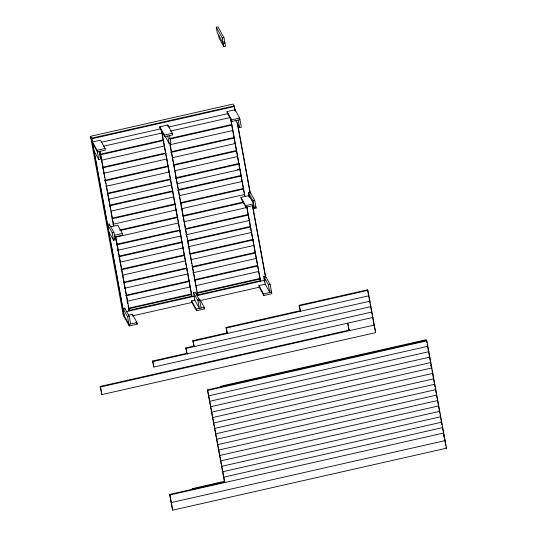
<?xml version="1.0" encoding="UTF-8"?>
<svg xmlns="http://www.w3.org/2000/svg" width="537" height="537" viewBox="0 0 537 537"><rect width="100%" height="100%" fill="white"/><g stroke="black" fill="none" stroke-linecap="round" stroke-linejoin="round"><path stroke-width="0.81" d="M224.184 41.631L224.949 43.014L223.238 43.396L217.263 32.656L216.27 27.239L217.982 26.85L223.956 37.59L225.547 46.263L223.835 46.652L219.224 38.362L218.626 35.106M216.27 27.239L222.251 37.973L223.956 37.59M128.336 315.145L132.33 314.239L136.942 322.529L137.244 324.16L129.256 325.966L123.282 315.226L90.511 136.311L233.085 104.044L234.447 106.494L235.3 111.139M90.511 136.311L91.874 138.754L234.447 106.494M159.764 126.779L167.745 124.973L172.364 133.263L172.659 134.894L164.678 136.7L160.06 128.41L159.764 126.779L164.376 135.069L164.678 136.7M239.958 119.664L231.971 121.469L227.359 113.179L227.057 111.555L235.045 109.749L239.656 118.039L241.348 127.256L239.636 127.638L235.407 120.04M101.016 142.332L160.489 128.88M168.631 127.034L228.111 113.575M103.628 146.192L162.288 132.914M170.189 131.129L230.48 117.482M105.064 148.494L100.453 140.204L92.471 142.01L97.083 150.3L105.064 148.494L105.366 150.118L97.378 151.924L92.767 143.634M164.376 135.069L172.364 133.263M227.057 111.555L231.675 119.845L239.656 118.039M99.815 154.32L163.362 139.942M169.638 138.519L231.554 124.51M100.13 154.884L163.678 140.506M169.954 139.083L231.87 125.074M94.156 151.226L98.768 159.516L100.479 159.127L99.09 151.541M164.973 135.982L169.202 143.58L170.914 143.191L169.524 135.599M101.124 160.308L164.671 145.93M170.128 144.695L232.863 130.498M103.017 167.148L165.745 152.951M171.209 151.716L234.756 137.338M102.513 167.9L166.061 153.515M170.706 152.468L234.253 138.09M103.507 173.317L167.054 158.939M172.511 157.703L235.246 143.507M104.581 180.345L168.135 165.967M173.592 164.731L236.32 150.535M104.896 180.909L168.443 166.53M173.907 165.295L236.636 151.098M105.89 186.332L169.437 171.954M174.901 170.719L237.629 156.522M107.783 193.172L170.518 178.975M175.975 177.74L239.522 163.362M107.279 193.924L170.826 179.539M175.471 178.492L239.019 164.114M237.253 169.517L239.697 168.967M109.092 199.16L171.82 184.963M177.284 183.728L240.012 169.531M109.964 205.1L172.699 190.903M178.156 189.668L241.704 175.29M109.467 205.852L173.015 191.467M177.66 190.42L241.207 176.042M111.273 211.088L174.008 196.891M179.465 195.656L242.2 181.459M112.347 218.109L175.082 203.919M180.539 202.684L243.274 188.487M111.85 218.861L175.398 204.483M180.855 203.248L243.59 189.051M109.273 224.036L107.561 224.419L112.179 232.709L113.569 240.301L115.28 239.911L113.891 232.326L109.273 224.036L109.555 225.553M249.275 197.153L248.43 192.548L250.141 192.159L254.753 200.449L256.142 208.041L254.431 208.423L252.893 205.664M112.844 224.285L176.391 209.907M181.848 208.671L244.583 194.475M110.622 226.836L117.804 225.211L122.416 233.501L122.718 235.125L114.73 236.931M240.992 197.334L248.973 195.528L253.592 203.818L245.604 205.624L240.992 197.334L241.288 198.958L245.899 207.248L253.887 205.443M119.623 230.017L177.465 216.928M182.922 215.693L243.214 202.053M119.939 230.581L177.781 217.492M183.238 216.257L243.53 202.617M112.179 232.709L113.891 232.326M248.43 192.548L253.041 200.838L254.753 200.449M114.435 235.307L122.416 233.501M116.039 237.112L178.774 222.915M184.231 221.68L246.966 207.483M117.12 244.134L179.848 229.943M185.305 228.708L248.04 214.511M116.616 244.885L180.163 230.507M185.621 229.272L248.356 215.075M117.61 250.309L181.157 235.931M185.802 234.877L249.349 220.499M119.301 256.062L182.036 241.872M187.494 240.636L250.229 226.439M118.798 256.814L182.352 242.435M187.809 241.2L250.544 227.003M119.791 262.237L183.345 247.859M188.802 246.624L251.531 232.427M120.872 269.259L184.419 254.88M189.876 253.645L253.424 239.267M122 269.641L184.735 255.444M190.192 254.209L252.927 240.019M122.993 275.065L185.728 260.868M191.185 259.633L253.92 245.436M124.067 282.086L186.802 267.896M192.259 266.661L254.994 252.464M123.57 282.838L187.118 268.46M192.575 267.225L255.31 253.028M124.564 288.262L188.111 273.883M192.756 272.83L256.303 258.451M125.638 295.283L189.185 280.905M194.642 279.67L257.377 265.473M126.766 295.665L189.501 281.469M194.958 280.233L257.693 266.043M126.947 301.27L190.494 286.892M195.951 285.657L258.686 271.46M130.672 323.952L129.283 316.36L124.665 308.07L122.96 308.46L127.571 316.749L129.256 325.966M193.387 292.517L198.005 300.807L199.395 308.399L194.777 300.109L193.387 292.517L195.099 292.135L199.71 300.425L201.107 308.01M263.821 276.582L268.433 284.872L269.822 292.464L265.211 284.174L263.821 276.582L265.533 276.193L270.145 284.482L271.836 293.699L263.848 295.511L259.237 287.221L258.941 285.59L265.325 284.147M128.833 308.11L191.568 293.92M197.025 292.685L260.573 278.3M128.336 308.862L191.884 294.484M196.529 293.43L260.076 279.052M128.135 305.452L129.041 310.399L191.776 296.202L192.085 296.766L161.603 130.343M196.871 291.618L197.475 294.914L261.022 280.529M126.094 311.702L194.535 296.216M196.978 295.659L265.412 280.173M198.032 299.377L199.63 299.015L204.241 307.305L204.537 308.929L196.555 310.735L191.937 302.445L191.642 300.821L194.837 300.096M127.571 316.749L129.283 316.36M198.005 300.807L199.71 300.425M268.433 284.872L270.145 284.482M132.793 315.83L192.266 302.371M200.415 300.532L259.888 287.073M136.942 322.529L128.961 324.341L124.349 316.051M191.642 300.821L196.253 309.111L204.241 307.305M258.941 285.59L263.553 293.88L271.534 292.074L270.769 290.692M299.19 305.271L300.492 311.252L299.19 305.271L367.623 289.779L375.685 332.638L101.936 394.581L101.627 394.017L100.231 386.425L349.466 330.027M299.505 305.835L367.939 290.349M226.043 327.469L227.346 333.45L226.043 327.469L300.183 310.688M226.352 328.033L368.932 295.766L368.617 295.202L369.926 301.19L193.132 341.196L192.817 340.633L227.037 332.886M185.822 347.862L187.131 353.849L185.822 347.862L193.998 346.009M186.138 348.426L370.919 306.614L370.322 304.499M373.839 323.724L372.591 316.89L372.906 317.454L153.904 367.013L153.595 366.449L152.602 361.025L186.923 353.259M152.602 361.025L152.917 361.589L371.913 312.031L371.597 311.467M100.231 386.425L100.547 386.989L374.296 325.046L373.98 324.482L375.685 332.638M207.517 389.842L224.714 482.582L207.517 389.842L426.512 340.29L426.935 342.613M207.832 390.412L426.828 340.854L446.489 448.207L172.746 510.15L172.431 509.586L169.652 494.402L224.842 481.917M433.782 378.807L214.78 428.365L214.471 427.794M440.729 416.759L221.734 466.317L221.419 465.747M224.526 481.347L192.145 488.677L192.461 489.241M169.652 494.402L169.967 494.966L443.71 433.023L443.394 432.46M426.828 340.854L426.197 339.726L220.888 386.184L221.204 386.747M427.19 345.143L427.821 346.278L208.826 395.829L208.51 395.266M428.184 350.567L428.815 351.701L209.819 401.253L209.504 400.689M429.177 355.991L429.808 357.118L210.813 406.677L210.497 406.113M430.486 361.978L430.802 362.542L211.806 412.101L211.491 411.53M432.473 372.819L432.788 373.383L213.786 422.941L213.478 422.377M433.151 377.679L433.466 378.243L432.614 373.598M434.144 383.096L434.769 384.23L215.773 433.782L215.458 433.218M435.138 388.519L435.762 389.647L216.767 439.206L216.451 438.642M436.447 394.507L436.756 395.071L217.76 444.629L217.445 444.065M439.105 410.208L439.736 411.335L220.741 460.894L220.425 460.33M440.098 415.631L440.414 416.195L440.132 414.645M442.085 426.472L442.716 427.6L223.721 477.158L223.405 476.594M444.468 439.488L445.099 440.615L171.357 502.558L171.041 501.994M445.864 447.073L446.489 448.207M357.763 355.212L358.078 355.776M255.377 206.658L256.142 208.041M289.322 370.698L289.638 371.262M197.475 294.914L197.791 295.478L169.873 143.057M203.771 307.547L204.537 308.929M90.807 137.935L91.854 139.821M92.552 143.614L92.867 144.178M114.509 238.529L115.28 239.911M212.484 416.954L212.8 417.517L431.795 367.966L431.479 367.395L431.761 368.946M108.951 232.011L113.569 240.301M218.438 449.482L218.754 450.046L437.749 400.495L437.433 399.931L438.286 404.576M219.432 454.906L219.747 455.47L438.742 405.918L438.427 405.348L439.42 410.771M222.412 471.171L222.727 471.734L441.723 422.183L441.092 421.048L441.38 422.599M136.089 322.086L137.244 324.16M129.041 310.399L129.357 310.963L115.77 236.81M123.335 311.688L123.651 312.252M122.986 313.601L124.034 315.481M217.243 482.998L217.552 483.562M427.224 344.163L427.506 345.714M427.788 347.258L431.339 366.623M432.043 370.496L432.332 372.047M433.607 379.015L435.024 386.761M435.453 389.083L437.152 398.38M439.561 411.55L439.85 413.094M440.555 416.967L441.978 424.713M442.401 427.036L444.784 440.051M444.925 440.81L445.757 445.361M430.882 365.281L431.164 366.831M436.272 394.715L436.554 396.266M443.777 435.688L444.052 437.205M367.623 289.779L368.476 294.43M369.751 301.398L370.033 302.949M370.745 306.822L372.161 314.568M347.808 323.133L349.198 330.725L347.634 323.328M238.247 120.053L239.636 127.638M253.041 200.838L254.431 208.423M222.251 37.973L223.835 46.652M237.401 122.624L250.229 192.655M252.497 205.013L265.808 277.716M235.038 110.857L234.132 105.93L91.559 138.19L124.329 317.112M237.602 124.873L250.141 193.327M252.632 206.92L265.399 276.622M248.43 193.716L249.034 197.012M263.989 278.663L264.593 281.959M231.675 119.845L231.971 121.469M263.553 293.88L263.848 295.511M230.796 118.972L244.979 196.421M246.792 206.309L260.526 281.281L246.778 207.389M230.333 117.583L244.818 196.676M245.604 205.624L245.899 207.248M167.745 124.973L168.047 126.604M170.007 144.963L174.538 169.679M174.84 171.33L180.425 201.811M180.727 203.456L186.91 237.24M187.212 238.884L191.743 263.607M192.045 265.251L196.569 289.967M167.812 135.989L169.202 143.58M196.253 309.111L196.555 310.735M161.288 129.773L191.776 296.202M193.132 341.196L194.125 346.62L192.817 340.633M152.917 361.589L153.904 367.013M169.967 494.966L172.746 510.15M132.33 314.239L132.626 315.87M100.077 151.125L113.81 226.104M100.218 153.032L104.742 177.754M105.044 179.398L105.802 183.52M106.104 185.164L109.575 204.114M109.877 205.765L110.629 209.88M110.931 211.531L113.495 225.533M115.757 237.898L127.833 303.808M97.083 150.3L98.768 159.516M124.665 308.07L124.946 309.587M91.874 138.754L124.644 317.676M100.547 386.989L101.936 394.581"/></g></svg>
